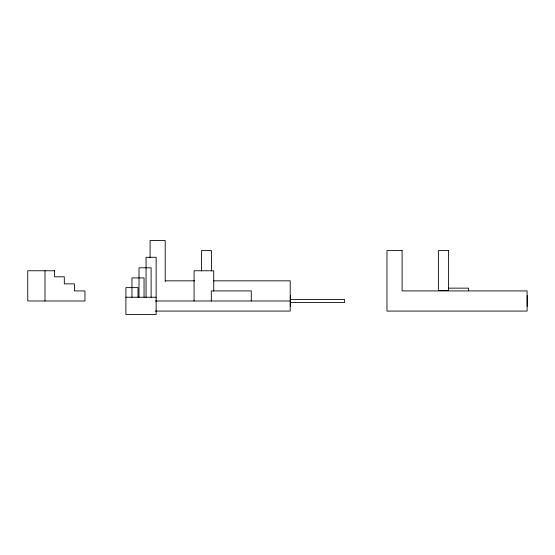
<?xml version="1.0" encoding="UTF-8"?>
<svg xmlns="http://www.w3.org/2000/svg" width="555" height="555" viewBox="0 0 555 555"><rect width="100%" height="100%" fill="white"/><g stroke="black" fill="none" stroke-linecap="round" stroke-linejoin="round"><path stroke-width="0.83" d="M165.217 280.837L194.632 280.837M213.488 280.837L290.209 280.837L290.209 311.077L155.282 311.077M448.468 288.149L468.621 288.149L468.621 290.716M125.902 297.244L156.142 297.244M290.348 299.485L344.641 299.485L344.641 302.496L290.348 302.51M155.282 300.997L290.209 300.997M527.25 295.655L527.25 306.346M290.369 295.655L290.369 306.346M251.269 300.997L251.269 290.917L211.309 290.917L211.309 300.997M213.724 290.917L213.724 270.757L194.07 270.757L194.07 300.997M211.58 271.006L211.58 250.596L201.507 250.596L201.507 271.006M165.217 281.482L165.217 240.516L150.093 240.516L150.093 257.798M151.106 297.244L151.106 267.822L139.007 267.822L139.007 297.244M146.062 297.244L146.062 257.277L156.142 257.277L156.142 314.484L125.902 314.484L125.902 287.615L138.001 287.615L138.001 297.244M144.05 297.244L144.05 277.902L131.951 277.902L131.951 297.244M44.99 270.757L44.99 300.997M402.098 250.596L386.974 250.596L386.974 311.077L527.09 311.077L527.09 290.917L402.098 290.917L402.098 250.596M448.468 250.596L438.388 250.596L438.388 290.563L448.468 290.563L448.468 250.596M54.612 270.757L27.75 270.757L27.75 300.997L84.95 300.997L84.95 290.917L74.405 290.917L74.405 283.862L64.325 283.862L64.325 276.806L54.612 276.806L54.612 270.757"/></g></svg>
